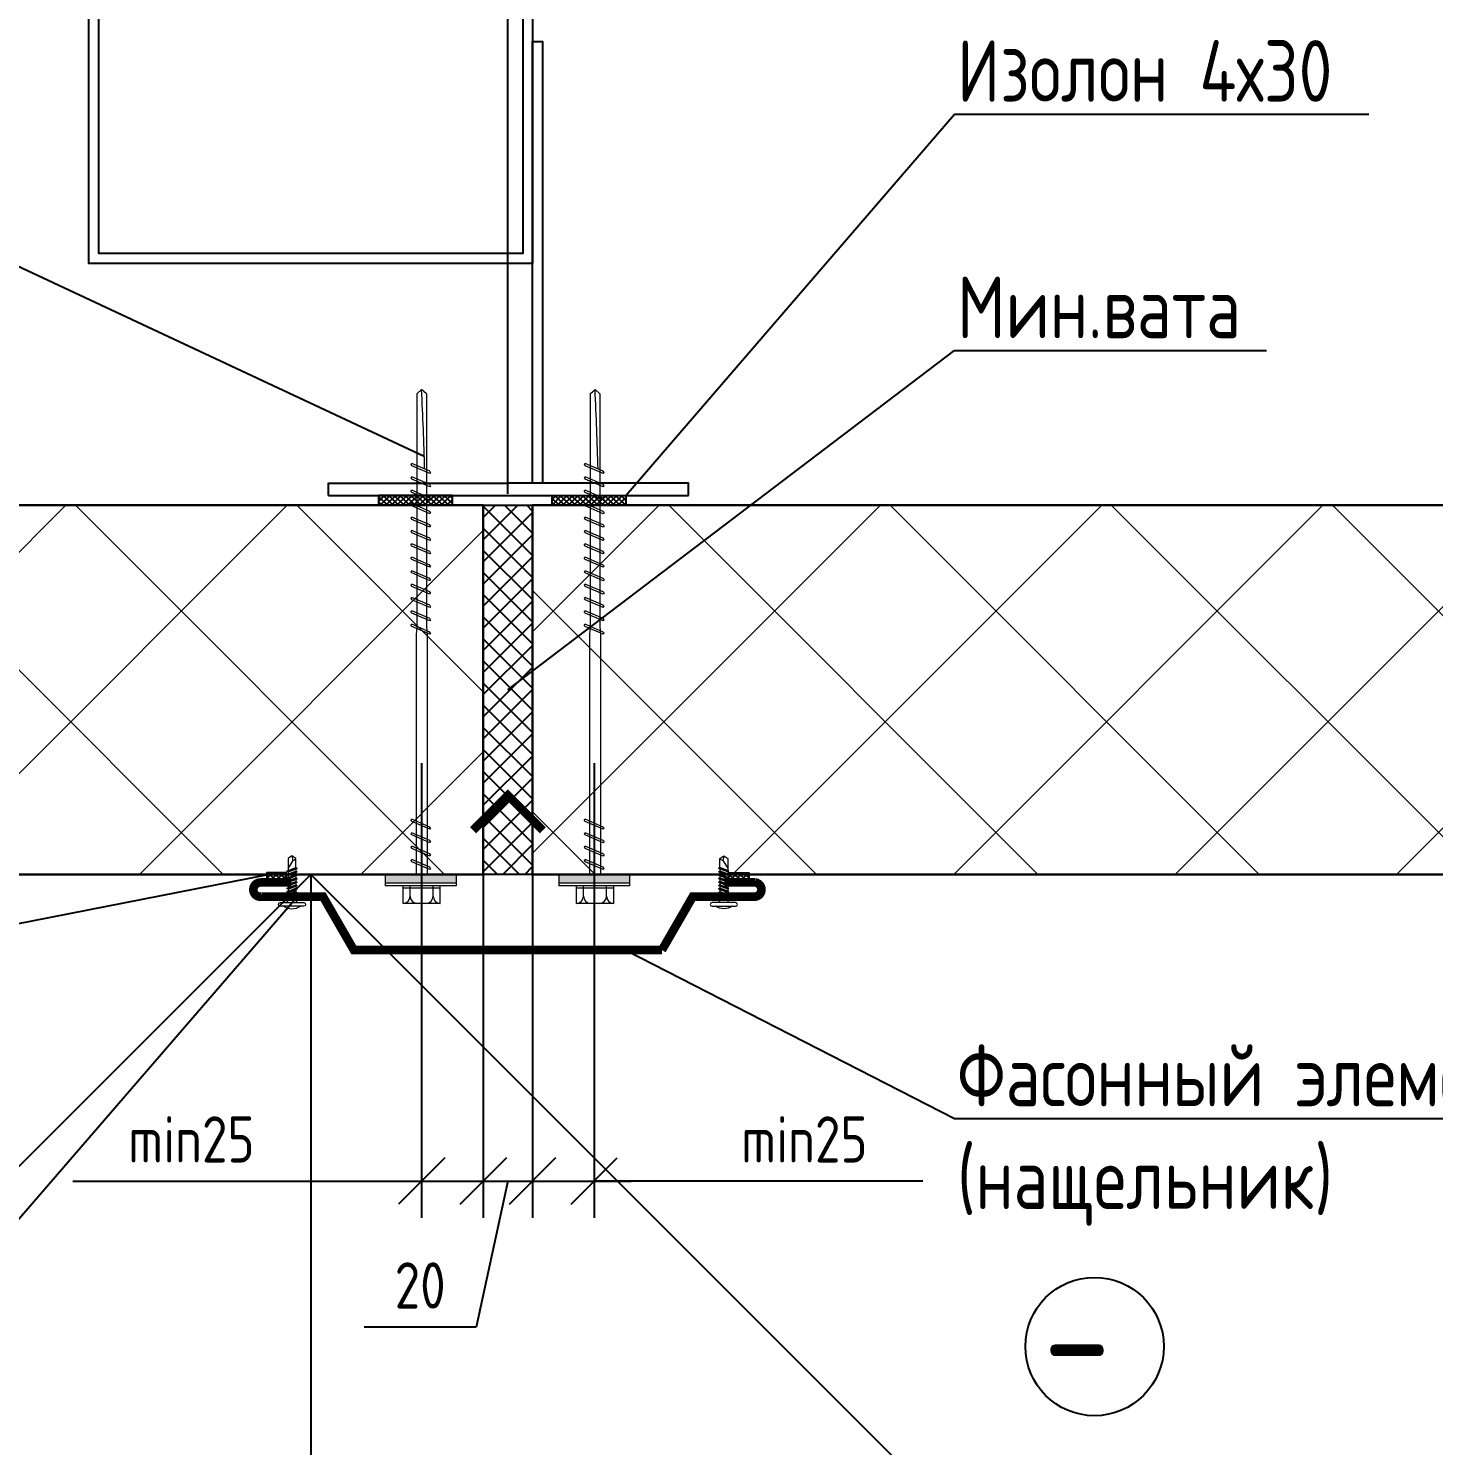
# Model space of a CAD drawing. Header units: millimetres. Extents: x -3689 to 2883575, y -702957 to -604547.
# Drawn here: x 2815731 to 2821433, y -671468 to -665716 of the extents above; entities that cross this region are included whole.
import ezdxf
from ezdxf import colors
from ezdxf.entities.mleader import LeaderData, LeaderLine
from ezdxf.enums import TextEntityAlignment as Align
from ezdxf.math import Vec2, Vec3

# ---------------------------------------------------------------- set-up
doc = ezdxf.new("R2010")
doc.units = ezdxf.units.MM
doc.header["$PDMODE"] = 35
for name, color, linetype, lineweight in [('-Крепеж-', 7, 'Continuous', 20), ('new_fill', 8, 'Continuous', 13), ('Саморезы', 7, 'Continuous', 13), ('Сэндвич-панель', 30, 'Continuous', 13), ('Уплотнительная лента', 6, 'Continuous', 25)]:
    doc.layers.add(name, color=color, linetype=linetype, lineweight=lineweight)
for name, color, linetype in [('Прогон', 7, 'Continuous'), ('Размер', 101, 'Continuous'), ('Штриховка', 54, 'Continuous')]:
    doc.layers.add(name, color=color, linetype=linetype)
doc.layers.add('ФЭ', color=7, linetype='Continuous', lineweight=25, true_color=0xb8002e)
doc.styles.add('ISOCPEUR', font='isocpeur.ttf', dxfattribs={"width": 0.8, "height": 2.5})
doc.styles.add('ГОСТ 2.304', font='CS_Gost2304.shx')
doc.dimstyles.new('СПДС', dxfattribs={"dimscale": 100, "dimtxt": 2.5, "dimasz": 2.5, "dimexe": 2, "dimexo": 0.625, "dimgap": 1, "dimtad": 1, "dimdec": 0, "dimtxsty": 'ГОСТ 2.304', "dimblk": 'OBLIQUE', "dimblk1": 'OBLIQUE', "dimblk2": 'OBLIQUE', "dimcen": 2.5, "dimdle": 2, "dimadec": 0, "dimazin": 2, "dimtfac": 0.75, "dimtdec": 4, "dimtmove": 1, "dimatfit": 3, "dimfxl": 1, "dimtfill": 1, "dimtolj": 1, "dimarcsym": 1})
pattern_1 = [(45, (0, 0), (-1.122532015133644, 1.122532015133644), []), (135, (0, 0), (-1.122532015133644, -1.122532015133644), [])]

# ---------------------------------------------------------------- blocks, each defined once
blk = doc.blocks.new('*U645')
at = {"ltscale": 5}
h = blk.add_hatch(dxfattribs=at)
h.set_pattern_fill('ANSI37', color=256, scale=0.5)
h.set_pattern_definition(pattern_1)
h.paths.add_polyline_path([(-4, 15), (0, 15), (-2.664535259100376e-15, -15), (-4.000000000000003, -15)])
blk.add_lwpolyline([(-4, 15), (0, 15), (-2.664535259100376e-15, -15), (-4.000000000000003, -15)], close=True, dxfattribs=at)
blk = doc.blocks.new('*U648')
at = {"layer": 'Сэндвич-панель', "ltscale": 5, "true_color": 0x2776bb}
h = blk.add_hatch(dxfattribs=at)
h.set_pattern_fill('ANSI37', color=152, scale=20)
h.set_pattern_definition([(45, (300, 129.7623069807112), (-44.90128060534577, 44.90128060534577), []), (135, (300, 129.7623069807112), (-44.90128060534577, -44.90128060534576), [])])
h.paths.add_polyline_path([(0, 0), (9.170296493842564e-15, 149.7623069807112), (400, 149.7623069807112), (400, 0)])
at = {"layer": 'Сэндвич-панель', "color": 152, "lineweight": 30, "ltscale": 5, "true_color": 0x2776bb}
blk.add_lwpolyline([(0, 0), (9.170296493842564e-15, 149.7623069807112), (400, 149.7623069807112), (400, 0)], close=True, dxfattribs=at)
blk = doc.blocks.new('*U649')
at = {"ltscale": 5}
h = blk.add_hatch(dxfattribs=at)
h.set_pattern_fill('ANSI37', color=256, scale=2)
h.set_pattern_definition([(45, (49.76230698071124, 0), (-4.490128060534576, 4.490128060534577), []), (135, (49.76230698071124, 0), (-4.490128060534577, -4.490128060534576), [])])
h.paths.add_polyline_path([(0, 0), (1.224646799147353e-15, 20), (149.7623069807112, 20), (149.7623069807112, 0)])
blk.add_lwpolyline([(0, 0), (1.224646799147353e-15, 20), (149.7623069807112, 20), (149.7623069807112, 0)], close=True, dxfattribs=at)
blk = doc.blocks.new('_Oblique')
at = {"color": 0, "linetype": 'ByBlock', "lineweight": -2}
blk.add_line((-0.5, -0.5), (0.5, 0.5), dxfattribs=at)
blk = doc.blocks.new('*D684')
at = {"layer": 'Defpoints', "color": 0, "ltscale": 75, "transparency": 16777216}
for p in [(2817576.88616333, -668651.7415863272), (2817776.886163332, -668651.7415863272), (2817776.886163332, -670393.9196276814)]:
    blk.add_point(p, dxfattribs=at)
at = {"layer": 'Размер', "color": 0, "lineweight": -2, "ltscale": 75, "transparency": 16777216}
for p, q in [((2817576.88616333, -668698.6165863272), (2817576.88616333, -670543.9196276814)), ((2817776.886163332, -668698.6165863272), (2817776.886163332, -670543.9196276814)), ((2817426.88616333, -670393.9196276814), (2817926.886163332, -670393.9196276814)), ((2817676.886163331, -670393.9196276814), (2817547.788154484, -670986.477959572)), ((2817547.788154484, -670986.477959572), (2817094.216725912, -670986.477959572))]:
    blk.add_line(p, q, dxfattribs=at)
at = {"layer": 'Размер', "color": 0, "lineweight": -2, "ltscale": 75, "transparency": 16777216, "xscale": 187.5, "yscale": 187.5, "zscale": 187.5, "rotation": 180}
blk.add_blockref('_Oblique', (2817576.88616333, -670393.9196276814), dxfattribs=at)
at = {"layer": 'Размер', "color": 0, "lineweight": -2, "ltscale": 75, "transparency": 16777216, "xscale": 187.5, "yscale": 187.5, "zscale": 187.5}
blk.add_blockref('_Oblique', (2817776.886163332, -670393.9196276814), dxfattribs=at)
at = {"layer": 'Размер', "color": 0, "ltscale": 75, "transparency": 16777216, "insert": (2817321.002440198, -670817.727959572), "char_height": 187.5, "attachment_point": 5, "style": 'ГОСТ 2.304', "bg_fill": 3, "box_fill_scale": 1.1, "bg_fill_color": 256, "bg_fill_true_color": 13158600, "bg_fill_transparency": 0}
blk.add_mtext('\\A1;20', dxfattribs=at)
blk = doc.blocks.new('Уплотнитель 3х8')
at = {"ltscale": 5}
h = blk.add_hatch(dxfattribs=at)
h.set_pattern_fill('ANSI37', color=256, scale=0.5)
h.set_pattern_definition(pattern_1)
h.paths.add_polyline_path([(-3, 4), (0, 4), (0, -4), (-3, -4)])
blk.add_lwpolyline([(-3, 4), (0, 4), (0, -4), (-3, -4)], close=True, dxfattribs=at)
blk = doc.blocks.new('*D683')
at = {"layer": 'Defpoints', "color": 0, "ltscale": 75, "transparency": 16777216}
for p in [(2817776.886163335, -663902.0205387778), (2817776.886163335, -664869.724820557), (2817676.886163335, -667651.7415863272)]:
    blk.add_point(p, dxfattribs=at)
at = {"layer": 'Размер', "color": 0, "lineweight": -2, "ltscale": 75, "transparency": 16777216}
for p, q in [((2817726.886163335, -663902.0205387778), (2817833.761163335, -663545.7705387778)), ((2817833.761163335, -663545.7705387778), (2818251.618306193, -663545.7705387778)), ((2817676.886163335, -667604.8665863272), (2817676.886163335, -663752.0205387778)), ((2817776.886163335, -664822.849820557), (2817776.886163335, -663752.0205387778)), ((2817676.886163335, -663902.0205387778), (2817489.386163335, -663902.0205387778)), ((2817676.886163335, -663902.0205387778), (2817776.886163335, -663902.0205387778)), ((2817676.886163335, -663902.0205387778), (2817776.886163335, -663902.0205387778)), ((2817776.886163335, -663902.0205387778), (2817964.386163335, -663902.0205387778))]:
    blk.add_line(p, q, dxfattribs=at)
at = {"layer": 'Размер', "color": 0, "lineweight": -2, "ltscale": 75, "transparency": 16777216, "xscale": 187.5, "yscale": 187.5, "zscale": 187.5}
blk.add_blockref('_Oblique', (2817676.886163335, -663902.0205387778), dxfattribs=at)
at = {"layer": 'Размер', "color": 0, "lineweight": -2, "ltscale": 75, "transparency": 16777216, "xscale": 187.5, "yscale": 187.5, "zscale": 187.5, "rotation": 180}
blk.add_blockref('_Oblique', (2817776.886163335, -663902.0205387778), dxfattribs=at)
at = {"layer": 'Размер', "color": 0, "ltscale": 75, "transparency": 16777216, "insert": (2818042.689734764, -663377.0205387778), "char_height": 187.5, "attachment_point": 5, "style": 'ГОСТ 2.304', "bg_fill": 3, "box_fill_scale": 1.1, "bg_fill_color": 256, "bg_fill_true_color": 13158600, "bg_fill_transparency": 0}
blk.add_mtext('\\A1;10', dxfattribs=at)
blk = doc.blocks.new('*D685')
at = {"layer": 'Defpoints', "color": 0, "ltscale": 75, "transparency": 16777216}
for p in [(2817776.886163332, -668651.7415863272), (2818026.886163335, -668651.7415863272), (2818026.886163335, -670393.9196276814)]:
    blk.add_point(p, dxfattribs=at)
at = {"layer": 'Размер', "color": 0, "lineweight": -2, "ltscale": 75, "transparency": 16777216}
for p, q in [((2817776.886163332, -668698.6165863272), (2817776.886163332, -670543.9196276814)), ((2818026.886163335, -668698.6165863272), (2818026.886163335, -670543.9196276814)), ((2817626.886163332, -670393.9196276814), (2818176.886163335, -670393.9196276814)), ((2819361.115203181, -670393.9196276814), (2818026.886163335, -670393.9196276814))]:
    blk.add_line(p, q, dxfattribs=at)
at = {"layer": 'Размер', "color": 0, "lineweight": -2, "ltscale": 75, "transparency": 16777216, "xscale": 187.5, "yscale": 187.5, "zscale": 187.5, "rotation": 180}
blk.add_blockref('_Oblique', (2817776.886163332, -670393.9196276814), dxfattribs=at)
at = {"layer": 'Размер', "color": 0, "lineweight": -2, "ltscale": 75, "transparency": 16777216, "xscale": 187.5, "yscale": 187.5, "zscale": 187.5}
blk.add_blockref('_Oblique', (2818026.886163335, -670393.9196276814), dxfattribs=at)
at = {"layer": 'Размер', "color": 0, "ltscale": 75, "transparency": 16777216, "insert": (2818879.865203181, -670225.1696276814), "char_height": 187.5, "attachment_point": 5, "style": 'ГОСТ 2.304', "bg_fill": 3, "box_fill_scale": 1.1, "bg_fill_color": 256, "bg_fill_true_color": 13158600, "bg_fill_transparency": 0}
blk.add_mtext('\\A1;min25', dxfattribs=at)
blk = doc.blocks.new('*D686')
at = {"layer": 'Defpoints', "color": 0, "ltscale": 75, "transparency": 16777216}
for p in [(2817326.886163332, -668651.7415863272), (2817576.886163335, -668651.7415863272), (2817576.886163335, -670393.9196276814)]:
    blk.add_point(p, dxfattribs=at)
at = {"layer": 'Размер', "color": 0, "lineweight": -2, "ltscale": 75, "transparency": 16777216}
for p, q in [((2817326.886163332, -668698.6165863272), (2817326.886163332, -670543.9196276814)), ((2817576.886163335, -668698.6165863272), (2817576.886163335, -670543.9196276814)), ((2815911.2516182, -670393.9196276814), (2817326.886163332, -670393.9196276814)), ((2817176.886163332, -670393.9196276814), (2817726.886163335, -670393.9196276814))]:
    blk.add_line(p, q, dxfattribs=at)
at = {"layer": 'Размер', "color": 0, "lineweight": -2, "ltscale": 75, "transparency": 16777216, "xscale": 187.5, "yscale": 187.5, "zscale": 187.5, "rotation": 180}
blk.add_blockref('_Oblique', (2817326.886163332, -670393.9196276814), dxfattribs=at)
at = {"layer": 'Размер', "color": 0, "lineweight": -2, "ltscale": 75, "transparency": 16777216, "xscale": 187.5, "yscale": 187.5, "zscale": 187.5}
blk.add_blockref('_Oblique', (2817576.886163335, -670393.9196276814), dxfattribs=at)
at = {"layer": 'Размер', "color": 0, "ltscale": 75, "transparency": 16777216, "insert": (2816392.5016182, -670225.1696276814), "char_height": 187.5, "attachment_point": 5, "style": 'ГОСТ 2.304', "bg_fill": 3, "box_fill_scale": 1.1, "bg_fill_color": 256, "bg_fill_true_color": 13158600, "bg_fill_transparency": 0}
blk.add_mtext('\\A1;min25', dxfattribs=at)
blk = doc.blocks.new('_TagCircle')
at = {"color": 0, "linetype": 'ByBlock', "lineweight": -2, "transparency": 16777216}
blk.add_circle((0, 0), 4, dxfattribs=at)
at = {"color": 0, "transparency": 16777216}
blk.add_attdef('НОМЕРЯРЛЫКА', text='', height=3, dxfattribs=at).set_placement((0, -1.5), align=Align.CENTER)
blk = doc.blocks.new('_Open90')
at = {"color": 0, "linetype": 'ByBlock', "lineweight": -2}
for p, q in [((-0.5, 0.5), (0, 0)), ((0, 0), (-1, 0)), ((0, 0), (-0.5, -0.5))]:
    blk.add_line(p, q, dxfattribs=at)
blk = doc.blocks.new('*U641')
at = {"color": 0, "linetype": 'ByBlock', "lineweight": -2}
for p, q in [((-1.599999999973079, -1.000000000007276), (-2.099999999973079, -1.288675134612276)), ((-1.059018956748332, -0.9999999999963618), (-2.099999999976717, -1.288675134605)), ((-1.599999999973079, -1.577350269199087), (-2.099999999973079, -1.288675134605)), ((2.100000000016734, -1.523970384954737), (-2.099999999976717, -2.688675134599179)), ((-1.599999999973079, -2.400000000001455), (-2.099999999973079, -2.688675134606455)), ((-1.599999999973079, -2.977350269193266), (-2.099999999973079, -2.688675134599179)), ((2.100000000016734, -2.923970384948916), (-2.099999999976718, -4.088675134593359)), ((-1.59999999997308, -3.799999999995634), (-2.09999999997308, -4.088675134600635)), ((-1.59999999997308, -4.377350269187446), (-2.09999999997308, -4.088675134593359)), ((2.100000000016734, -4.323970384950371), (-2.099999999976718, -5.488675134594814)), ((-1.59999999997308, -5.19999999999709), (-2.09999999997308, -5.48867513460209)), ((-1.59999999997308, -5.777350269188901), (-2.09999999997308, -5.488675134594814)), ((2.09999999998763, -5.723970384966378), (-2.100000000005822, -6.888675134610821)), ((-0.013743172206887, -1), (-1.599999999973079, -1.577350269199087)), ((-1.599999999954889, -0.9999999999963617), (-0.01374317219597306, -0.999999999996362)), ((1.60000000002401, -1.235295250346099), (-1.599999999973079, -2.399999999997817)), ((1.600000000027648, -1.812645519545186), (-1.599999999973079, -2.977350269193266)), ((1.60000000002401, -2.635295250340278), (-1.59999999997308, -3.799999999991996)), ((1.600000000027648, -3.212645519539365), (-1.59999999997308, -4.377350269187446)), ((1.60000000002401, -4.035295250341733), (-1.59999999997308, -5.199999999993452)), ((1.600000000027648, -4.61264551954082), (-1.59999999997308, -5.777350269188901)), ((1.599999999994906, -5.43529525035774), (-1.600000000002184, -6.600000000009459)), ((1.60000000002401, -1.235295250353375), (2.10000000002401, -1.523970384958375)), ((1.60000000002401, -1.812645519545186), (2.10000000002401, -1.523970384951099)), ((1.60000000002401, -2.635295250347554), (2.10000000002401, -2.923970384952554)), ((1.60000000002401, -3.212645519539365), (2.10000000002401, -2.923970384945279)), ((1.60000000002401, -4.035295250349009), (2.10000000002401, -4.323970384954009)), ((1.60000000002401, -4.61264551954082), (2.10000000002401, -4.323970384946733)), ((1.599999999994906, -5.435295250365016), (2.099999999994906, -5.723970384970016)), ((1.599999999994906, -6.012645519556827), (2.099999999994906, -5.72397038496274)), ((-1.600000000002184, -6.600000000013097), (-2.100000000002184, -6.888675134618097)), ((-1.600000000002184, -7.177350269204908), (-2.100000000002184, -6.888675134610821)), ((2.09999999998763, -7.123970384967834), (-2.100000000005822, -8.288675134612276)), ((-1.600000000002184, -8.000000000014552), (-2.100000000002184, -8.288675134619552)), ((-1.600000000002184, -8.577350269206363), (-2.100000000002184, -8.288675134612276)), ((2.099999999987629, -8.523970384969289), (-2.100000000005823, -9.688675134613732)), ((-1.600000000002185, -9.400000000016007), (-2.100000000002185, -9.688675134621008)), ((-1.600000000002185, -9.977350269207818), (-2.100000000002185, -9.688675134613732)), ((2.099999999987629, -9.923970384970744), (-2.100000000005823, -11.08867513461519)), ((-1.600000000002185, -10.80000000001746), (-2.100000000002185, -11.08867513462246)), ((-1.600000000002185, -11.37735026920927), (-2.100000000002185, -11.08867513461519)), ((2.099999999998543, -11.32397038496856), (-2.099999999994909, -12.488675134613)), ((1.599999999998544, -6.012645519556827), (-1.600000000002184, -7.177350269204908)), ((1.599999999994905, -6.835295250359195), (-1.600000000002184, -8.000000000010914)), ((1.599999999998543, -7.412645519558282), (-1.600000000002184, -8.577350269206363)), ((1.599999999994905, -8.23529525036065), (-1.600000000002185, -9.40000000001237)), ((1.599999999998543, -8.812645519559737), (-1.600000000002185, -9.977350269207818)), ((1.599999999994905, -9.635295250362105), (-1.600000000002185, -10.80000000001382)), ((1.599999999998543, -10.21264551956119), (-1.600000000002185, -11.37735026920927)), ((1.600000000005819, -11.03529525035992), (-1.599999999991271, -12.20000000001164)), ((1.599999999994905, -6.835295250366471), (2.099999999994905, -7.123970384971472)), ((1.599999999994905, -7.412645519558282), (2.099999999994905, -7.123970384964196)), ((1.599999999994905, -8.235295250367926), (2.099999999994905, -8.523970384972927)), ((1.599999999994905, -8.812645519559737), (2.099999999994905, -8.52397038496565)), ((1.599999999994905, -9.635295250369381), (2.099999999994905, -9.923970384974382)), ((1.599999999994905, -10.21264551956119), (2.099999999994905, -9.923970384967106)), ((1.600000000005819, -11.0352952503672), (2.100000000005819, -11.3239703849722)), ((1.600000000005819, -11.61264551955901), (2.100000000005819, -11.32397038496492)), ((-1.599999999991271, -12.20000000001528), (-2.099999999991271, -12.48867513462028)), ((-1.599999999991271, -12.77735026920709), (-2.099999999991271, -12.488675134613)), ((2.099999999987629, -12.72397038497729), (-2.100000000005823, -13.88867513462174)), ((-1.600000000002185, -13.60000000002401), (-2.100000000002185, -13.88867513462901)), ((-1.600000000002185, -14.17735026921582), (-2.100000000002185, -13.88867513462174)), ((1.600000000009457, -11.61264551955901), (-1.599999999991271, -12.77735026920709)), ((1.599999999994905, -12.43529525036865), (-1.600000000002185, -13.60000000002037)), ((1.599999999998542, -13.01264551956774), (-1.600000000002185, -14.17735026921582)), ((-0.351670386055051, -17.00557813298656), (1.599999999998542, -13.99999999996362)), ((7.272467370805861e-12, -18.9999999999709), (-0.351670386055051, -17.00557813298656)), ((1.599999999994905, -12.43529525037593), (2.099999999994905, -12.72397038498093)), ((1.599999999994904, -13.01264551956774), (2.099999999994905, -12.72397038497365))]:
    blk.add_line(p, q, dxfattribs=at)
blk.add_lwpolyline([(4.749999999996362, 1.500000000003637, -0.9999999999999999), (4.749999999996362, 3.637106246247321e-12), (-4.750000000003638, 8.725608443924891e-16, -0.9999999999999999), (-4.750000000003638, 1.500000000003639)], format="xyb", close=True, dxfattribs=at)
blk.add_lwpolyline([(1.600000000002183, -1.235295250353375), (1.600000000005821, -0.9999999999963624, -0.4142135623688329), (2.600000000005821, 3.637501194840044e-12)], format="xyb", dxfattribs=at)
for points in [[(-1.600000000009459, -2.400000000019645), (-1.600000000009459, -1.577350269213639)], [(-1.600000000009459, -3.800000000013824), (-1.600000000009459, -2.977350269207818)], [(-1.60000000000946, -5.200000000008004), (-1.60000000000946, -4.377350269201997)], [(1.60000000000582, -2.63529525035483), (1.600000000005821, -1.8126455195561)], [(1.600000000002182, -4.035295250349009), (1.600000000002182, -3.212645519550279)], [(1.600000000002182, -5.435295250354102), (1.600000000002182, -4.612645519551734)], [(-1.60000000000946, -6.600000000013097), (-1.60000000000946, -5.777350269203453)], [(-1.60000000000946, -8.000000000014552), (-1.60000000000946, -7.177350269208546)], [(-1.600000000009461, -9.400000000016007), (-1.60000000000946, -8.577350269210001)], [(-1.600000000009461, -10.80000000001746), (-1.600000000009461, -9.977350269211456)], [(-1.599999999998547, -12.20000000001528), (-1.599999999998547, -11.37735026920927)], [(1.600000000002181, -6.835295250355557), (1.600000000002182, -6.012645519556827)], [(1.600000000002181, -8.235295250357012), (1.600000000002181, -7.412645519558282)], [(1.600000000002181, -9.635295250358467), (1.600000000002181, -8.812645519559737)], [(1.600000000013095, -11.03529525035628), (1.600000000013095, -10.21264551955755)], [(-1.600000000009461, -13.60000000002401), (-1.600000000009461, -12.777350269218)], [(-1.600000000002185, -14.17735026921582), (-1.599999999998548, -17.87966793885062), (-7.279447857560992e-12, -18.99999999998181), (1.599999999998541, -17.8796679388397), (1.59999999998399, -13.01264551957502)], [(1.600000000002181, -12.43529525036502), (1.600000000002181, -11.61264551956629)]]:
    blk.add_lwpolyline(points, dxfattribs=at)
for centre, radius, start, end in [((-3.638736557298684e-12, -4.124999999992724), 6.624999999996911, 58.10920819813854, 121.8907918018614), ((-2.600000000002183, -0.9999999999999996), 0.9999999999890861, 2.084140759670701e-10, 89.9999999995831), ((0.8651910481785271, -20.07188099263658), 3.298933915255489, 111.6456391962607, 138.3543608042461)]:
    blk.add_arc(centre, radius, start, end, dxfattribs=at)
blk = doc.blocks.new('саморез4')
at = {"layer": 'new_fill'}
blk.add_hatch(color=254, dxfattribs=at).paths.add_polyline_path([(-2.399999999997818, -9.360000000000582), (0, -9.360000000000582), (0, 9.840000000000146), (-2.399999999997818, 9.840000000000146)])
at = {"layer": 'Саморезы', "ltscale": 150}
for p, q in [((0, 9.840000000000146), (-3.080052177709149, 9.840000000000146)), ((-3.080052177709149, -9.360000000000582), (-3.080052177709149, 9.840000000000146)), ((-2.399999999997817, -9.360000000000582), (-2.399999999997817, 9.840000000000146)), ((0, -9.360000000000582), (0, 9.840000000000146)), ((-7.880052177677499, 5.039999999999054), (-3.080052177709149, 5.040000000000873)), ((-7.880052177677499, -5.040000000000873), (-7.880052177677499, 5.039999999999054)), ((-3.760104355384101, -5.040000000000873), (-3.760104355407748, 5.040000000000873)), ((-5.880052177677499, 3.119999999998981), (-3.080052177676407, 3.1200000000008)), ((64.93420709722704, 1.504474343220863), (0, 1.504474343219044)), ((1.30294891254016, -2.207999999998719), (3.400405785938347, 2.687999999998283)), ((1.918582892010818, -2.207999999998719), (4.016039765409005, 2.687999999998283)), ((3.706359258856537, 2.913794945443442), (3.398542269122117, 2.687999999998283)), ((3.706359258856537, 2.913794945443442), (4.016039765409005, 2.687999999998283)), ((4.929610046414382, -2.207999999998719), (7.027066919812569, 2.687999999998283)), ((5.54524402588504, -2.207999999998719), (7.642700899283227, 2.687999999998283)), ((7.333020392730759, 2.913794945443442), (7.02520340299634, 2.687999999998283)), ((7.333020392730759, 2.913794945443442), (7.642700899283227, 2.687999999998283)), ((8.556271180288604, -2.207999999998719), (10.65372805368679, 2.687999999998283)), ((9.171905159759262, -2.207999999998719), (11.26936203315745, 2.687999999998283)), ((10.95968152660498, 2.913794945443442), (10.65186453687056, 2.687999999998283)), ((10.95968152660498, 2.913794945443442), (11.26936203315745, 2.687999999998283)), ((12.18293231416283, -2.207999999998719), (14.28038918756101, 2.687999999998283)), ((12.79856629363348, -2.207999999998719), (14.89602316703167, 2.687999999998283)), ((14.5863426604792, 2.913794945443442), (14.27852567074478, 2.687999999998283)), ((14.5863426604792, 2.913794945443442), (14.89602316703167, 2.687999999998283)), ((64.94440680313346, -2.207999999998719), (67.04186367653165, 2.687999999998283)), ((65.56004078260412, -2.207999999998719), (67.6574976560023, 2.687999999998283)), ((67.34781714944984, 2.913794945443442), (67.04000015971542, 2.687999999998283)), ((130.0081951494649, 1.318346709540492), (67.08389642349539, 1.318346709540492)), ((67.34781714944984, 2.913794945443442), (67.6574976560023, 2.687999999998283)), ((68.57106793700768, -2.207999999998719), (70.66852481040587, 2.687999999998283)), ((69.18670191647834, -2.207999999998719), (71.28415878987653, 2.687999999998283)), ((70.97447828332406, 2.913794945443442), (70.66666129358964, 2.687999999998283)), ((70.97447828332406, 2.913794945443442), (71.28415878987653, 2.687999999998283)), ((72.1977290708819, -2.207999999998719), (74.29518594428009, 2.687999999998283)), ((72.81336305035256, -2.207999999998719), (74.91081992375075, 2.687999999998283)), ((74.60113941719828, 2.913794945443442), (74.29332242746386, 2.687999999998283)), ((74.60113941719828, 2.913794945443442), (74.91081992375075, 2.687999999998283)), ((75.82439020475613, -2.207999999998719), (77.92184707815431, 2.687999999998283)), ((76.44002418422679, -2.207999999998719), (78.53748105762497, 2.687999999998283)), ((78.2278005510725, 2.913794945443442), (77.91998356133809, 2.687999999998283)), ((78.2278005510725, 2.913794945443442), (78.53748105762497, 2.687999999998283)), ((79.45105133863035, -2.207999999998719), (81.54850821202854, 2.687999999998283)), ((80.06668531810101, -2.207999999998719), (82.1641421914992, 2.687999999998283)), ((81.85446168494673, 2.913794945443442), (81.54664469521231, 2.687999999998283)), ((81.85446168494673, 2.913794945443442), (82.1641421914992, 2.687999999998283)), ((83.07771247250457, -2.207999999998719), (85.17516934590276, 2.687999999998283)), ((83.69334645197523, -2.207999999998719), (85.79080332537342, 2.687999999998283)), ((85.48112281882095, 2.913794945443442), (85.17330582908653, 2.687999999998283)), ((85.48112281882095, 2.913794945443442), (85.79080332537342, 2.687999999998283)), ((86.7043736063788, -2.207999999998719), (88.80183047977698, 2.687999999998283)), ((87.32000758584945, -2.207999999998719), (89.41746445924764, 2.687999999998283)), ((89.10778395269517, 2.913794945443442), (88.79996696296075, 2.687999999998283)), ((89.10778395269517, 2.913794945443442), (89.41746445924764, 2.687999999998283)), ((90.33103474025302, -2.207999999998719), (92.4284916136512, 2.687999999998283)), ((90.94666871972368, -2.207999999998719), (93.04412559312186, 2.687999999998283)), ((92.7344450865694, 2.913794945443442), (92.42662809683497, 2.687999999998283)), ((92.7344450865694, 2.913794945443442), (93.04412559312186, 2.687999999998283)), ((93.95769587412724, -2.207999999998719), (96.05515274752543, 2.687999999998283)), ((94.5733298535979, -2.207999999998719), (96.67078672699608, 2.687999999998283)), ((96.36110622044362, 2.913794945443442), (96.0532892307092, 2.687999999998283)), ((96.36110622044362, 2.913794945443442), (96.67078672699608, 2.687999999998283)), ((97.58435700800146, -2.207999999998719), (99.68181388139965, 2.687999999998283)), ((98.19999098747212, -2.207999999998719), (100.2974478608703, 2.687999999998283)), ((99.98776735431784, 2.913794945443442), (99.67995036458342, 2.687999999998283)), ((99.98776735431784, 2.913794945443442), (100.2974478608703, 2.687999999998283)), ((101.2110181418757, -2.207999999998719), (103.3084750152739, 2.687999999998283)), ((101.8266521213463, -2.207999999998719), (103.9241089947445, 2.687999999998283)), ((103.6144284881921, 2.913794945443442), (103.3066114984576, 2.687999999998283)), ((103.6144284881921, 2.913794945443442), (103.9241089947445, 2.687999999998283)), ((104.8376792757499, -2.207999999998719), (106.9351361491481, 2.687999999998283)), ((105.4533132552206, -2.207999999998719), (107.5507701286188, 2.687999999998283)), ((107.2410896220663, 2.913794945443442), (106.9332726323319, 2.687999999998283)), ((107.2410896220663, 2.913794945443442), (107.5507701286188, 2.687999999998283)), ((108.4643404096241, -2.207999999998719), (110.5617972830223, 2.687999999998283)), ((109.0799743890948, -2.207999999998719), (111.177431262493, 2.687999999998283)), ((110.8677507559405, 2.913794945443442), (110.5599337662061, 2.687999999998283)), ((110.8677507559405, 2.913794945443442), (111.177431262493, 2.687999999998283)), ((130.0081951494649, 1.318346709540492), (131.1858084608884, -1.818989403545856e-12)), ((-5.880052177677499, -3.1200000000008), (-3.080052177676407, -3.120000000002619)), ((64.93420709722704, -1.504474343217225), (0, -1.504474343219044)), ((64.93420709722704, -1.504474343219044), (0, -1.504474343217225)), ((1.610765902278217, -2.433794945443879), (1.30294891254016, -2.207999999998719)), ((1.610765902278217, -2.433794945443879), (1.920446408828866, -2.207999999998719)), ((5.23742703615244, -2.433794945443879), (4.929610046414382, -2.207999999998719)), ((5.23742703615244, -2.433794945443879), (5.547107542703088, -2.207999999998719)), ((8.864088170026662, -2.433794945443879), (8.556271180288604, -2.207999999998719)), ((8.864088170026662, -2.433794945443879), (9.17376867657731, -2.207999999998719)), ((12.49074930390088, -2.433794945443879), (12.18293231416283, -2.207999999998719)), ((12.49074930390088, -2.433794945443879), (12.80042981045153, -2.207999999998719)), ((65.25222379287152, -2.433794945443879), (64.94440680313346, -2.207999999998719)), ((65.25222379287152, -2.433794945443879), (65.56190429942217, -2.207999999998719)), ((130.0081951494649, -1.31834670954413), (67.08389642349539, -1.31834670954413)), ((68.87888492674574, -2.433794945443879), (68.57106793700768, -2.207999999998719)), ((68.87888492674574, -2.433794945443879), (69.18856543329639, -2.207999999998719)), ((72.50554606061996, -2.433794945443879), (72.1977290708819, -2.207999999998719)), ((72.50554606061996, -2.433794945443879), (72.81522656717061, -2.207999999998719)), ((76.13220719449419, -2.433794945443879), (75.82439020475613, -2.207999999998719)), ((76.13220719449419, -2.433794945443879), (76.44188770104483, -2.207999999998719)), ((79.75886832836841, -2.433794945443879), (79.45105133863035, -2.207999999998719)), ((79.75886832836841, -2.433794945443879), (80.06854883491906, -2.207999999998719)), ((83.38552946224263, -2.433794945443879), (83.07771247250457, -2.207999999998719)), ((83.38552946224263, -2.433794945443879), (83.69520996879328, -2.207999999998719)), ((87.01219059611685, -2.433794945443879), (86.7043736063788, -2.207999999998719)), ((87.01219059611685, -2.433794945443879), (87.3218711026675, -2.207999999998719)), ((90.63885172999107, -2.433794945443879), (90.33103474025302, -2.207999999998719)), ((90.63885172999107, -2.433794945443879), (90.94853223654172, -2.207999999998719)), ((94.2655128638653, -2.433794945443879), (93.95769587412724, -2.207999999998719)), ((94.2655128638653, -2.433794945443879), (94.57519337041595, -2.207999999998719)), ((97.89217399773952, -2.433794945443879), (97.58435700800146, -2.207999999998719)), ((97.89217399773952, -2.433794945443879), (98.20185450429017, -2.207999999998719)), ((101.5188351316137, -2.433794945443879), (101.2110181418757, -2.207999999998719)), ((101.5188351316137, -2.433794945443879), (101.8285156381644, -2.207999999998719)), ((105.145496265488, -2.433794945443879), (104.8376792757499, -2.207999999998719)), ((105.145496265488, -2.433794945443879), (105.4551767720386, -2.207999999998719)), ((108.7721573993622, -2.433794945443879), (108.4643404096241, -2.207999999998719)), ((108.7721573993622, -2.433794945443879), (109.0818379059128, -2.207999999998719)), ((130.0081951494649, -1.31834670954413), (131.1858084608884, -1.818989403545856e-12)), ((-7.880052177677499, -5.040000000000873), (-3.080052177676407, -5.040000000000873)), ((0, -9.360000000000582), (-3.080052177709149, -9.360000000000582))]:
    blk.add_line(p, q, dxfattribs=at)
at = {"layer": 'Саморезы'}
for p, q in [((67.08389642349539, 1.318346709540492), (64.93420709722704, 1.504474343220863)), ((67.08389642349539, -1.31834670954413), (64.93420709722704, -1.504474343217225))]:
    blk.add_line(p, q, dxfattribs=at)
at = {"layer": 'Саморезы', "ltscale": 150}
for centre, radius, start, end in [((-5.878837890086288, 5.122931549576606), 2.002931917658344, 182.3730145137065, 269.96526414214), ((-5.878837890086288, 1.117068450424995), 2.002931917658344, 90.03473585786006, 177.6269854862935), ((80.25790015239727, 1057.687319474811), 1058.91157702412, 271.5919924933748, 272.7554087209513), ((-5.878837890086288, -1.117068450426814), 2.002931917658344, 182.3730145137065, 269.96526414214), ((-5.878837890086288, -5.122931549578425), 2.002931917658344, 90.03473585786006, 177.6269854862935)]:
    blk.add_arc(centre, radius, start, end, dxfattribs=at)
blk = doc.blocks.new('_None')

msp = doc.modelspace()

# ---------------------------------------------------------------- linework, layer by layer
at = {"color": 4}
msp.add_lwpolyline([(2815976.886163335, -664869.724820557), (2817776.886163335, -664869.724820557), (2817776.886163335, -666669.724820557), (2815976.886163335, -666669.724820557), (2815976.886163335, -664869.724820557)], dxfattribs=at)
msp.add_lwpolyline([(2816016.886163335, -664909.724820557), (2817736.886163335, -664909.724820557), (2817736.886163335, -666629.724820557), (2816016.886163335, -666629.724820557)], close=True, dxfattribs=at)
at = {"ltscale": 100}
msp.add_circle((2820057.488405501, -671065.6807087469), 280.7602710630026, dxfattribs=at)
at = {"layer": 'ФЭ', "color": 244, "lineweight": 30, "ltscale": 20, "true_color": 0x991b1e, "const_width": 35}
msp.add_lwpolyline([(2818301.886163331, -669456.7058387913), (2818301.886163331, -669456.7058387913), (2818426.886163331, -669240.1994878456), (2818676.886163331, -669240.1994878456, 0.9357512581090411), (2818680.730248613, -669182.3540315343), (2818555.730248612, -669182.3540315343)], format="xyb", dxfattribs=at)

# ---------------------------------------------------------------- block references
at = {"layer": 'Сэндвич-панель', "color": 30, "lineweight": 30, "ltscale": 100, "true_color": 0xf26722, "yscale": 10, "zscale": 10, "rotation": 180}
for p, xscale in [((2817576.886163332, -667651.7415863272), 10), ((2817776.886163332, -667651.7415863272), -10)]:
    msp.add_blockref('*U648', p, dxfattribs=dict(at, xscale=xscale))
at = {"layer": 'Уплотнительная лента', "ltscale": 5, "yscale": 10, "zscale": 10}
for name, p, xscale, rotation in [('*U645', (2817302.306930243, -667651.7415863272), -10, 90), ('*U645', (2818006.029673224, -667651.7415863272), 10, 270), ('Уплотнитель 3х8', (2818614.663134186, -669143.4501246274), 10, 90.00000000000001)]:
    msp.add_blockref(name, p, dxfattribs=dict(at, xscale=xscale, rotation=rotation))
at = {"layer": 'Штриховка', "ltscale": 5, "xscale": 10, "yscale": 10, "zscale": 10, "rotation": 89.99999999999999}
msp.add_blockref('*U649', (2817776.886163335, -669149.3646561343), dxfattribs=at)

# ---------------------------------------------------------------- texts
at = {"ltscale": 100, "insert": (2819849.01612412, -670779.0754242908), "char_height": 500, "attachment_point": 1, "style": 'ГОСТ 2.304'}
msp.add_mtext_dynamic_manual_height_columns('-', width=523.4145922233001, gutter_width=2500, heights=[0], dxfattribs=at)

# ---------------------------------------------------------------- leaders
ml = msp.add_multileader_mtext('Standard')
ml.set_content('HARPOON  HSP3-R-S19  5.5/6.3 х 185\\P(или аналог) ', color=256, style='ISOCPEUR')
ml.set_leader_properties()
ml.set_arrow_properties(name='NONE')
ml.build(insert=Vec2(0, 0))
ml.multileader.update_dxf_attribs({"text_left_attachment_type": 6, "text_right_attachment_type": 6, "dogleg_length": 0.36, "arrow_head_size": 0.18})
ctx = ml.context
ctx.base_point, ctx.char_height, ctx.arrow_head_size, ctx.landing_gap_size, ctx.plane_origin = Vec3(2812242.428593192, -666388.8303170339), 250, 0.18, 10, Vec3(2815088.183106469, -667611.7415863272)
ctx.left_attachment, ctx.right_attachment, ctx.text_align_type = 6, 6, 2
notes = []
notes.append((ctx, [(1, (1, 1, 0), (2815062.788593192, -666388.8303170339), (-1, 0), 0.36, [(0, [(2817337.647092675, -667454.2338658064)], 0, [])])]))
ctx.mtext.insert, ctx.mtext.width, ctx.mtext.alignment, ctx.mtext.flow_direction = Vec3(2815052.428593192, -666088.8303170339), 3006.229059811682, 3, 5
for ctx, leaders in notes:
    for number, flags, end, landing, length, lines in leaders:
        leader = LeaderData()
        leader.index, (leader.has_last_leader_line, leader.has_dogleg_vector, leader.attachment_direction) = number, flags
        leader.last_leader_point, leader.dogleg_vector, leader.dogleg_length = Vec3(end), Vec3(landing), length
        for number, points, colour, breaks in lines:
            line = LeaderLine()
            line.index, line.vertices, line.color, line.breaks = number, Vec3.list(points), colors.encode_raw_color(colour), breaks
            leader.lines.append(line)
        ctx.leaders.append(leader)

# ---------------------------------------------------------------- next in the draw order: dimensions: what is measured, and where the dimension line sits
at = {"layer": 'Размер', "color": 250, "ltscale": 75}
dim = msp.add_linear_dim(base=(2817776.886163335, -663902.0205387778), p1=(2817676.886163335, -667651.7415863272), p2=(2817776.886163335, -664869.724820557), dimstyle='СПДС', override={"dimscale": 75, "dimlfac": 0.1}, dxfattribs=at)
dim.commit()
dim.dimension.update_dxf_attribs({"geometry": '*D683', "text_midpoint": (2817908.761163335, -663377.0205387778)})
dim = msp.add_linear_dim(base=(2817776.886163332, -670393.9196276814), p1=(2817576.88616333, -668651.7415863272), p2=(2817776.886163332, -668651.7415863272), dimstyle='СПДС', override={"dimscale": 75, "dimlfac": 0.1}, dxfattribs=at)
dim.commit()
dim.dimension.update_dxf_attribs({"geometry": '*D684', "text_midpoint": (2817472.788154484, -670986.477959572), "dimtype": 160})

# ---------------------------------------------------------------- next in the draw order: linework, layer by layer
at = {"color": 4}
for points in [[(2817776.886163335, -665769.724820557), (2817816.886163335, -665769.724820557), (2817816.886163335, -667561.7415863272), (2817776.886163335, -667561.7415863272), (2817776.886163335, -665769.724820557)], [(2816948.283578574, -667611.7415863272), (2816948.283578574, -667561.7415863272), (2817678.747534824, -667561.7415863272)], [(2818409.211491073, -667611.7415863272), (2818409.211491073, -667561.7415863272), (2817678.747534824, -667561.7415863272)], [(2816948.283578574, -667611.7415863272), (2818409.211491073, -667611.7415863272)]]:
    msp.add_lwpolyline(points, dxfattribs=at)
at = {"layer": 'ФЭ', "color": 244, "lineweight": 30, "ltscale": 20, "true_color": 0x991b1e, "const_width": 35}
msp.add_lwpolyline([(2817535.464807097, -668970.6191167405), (2817676.886163334, -668829.1977605033), (2817818.307519571, -668970.6191167405)], dxfattribs=at)
msp.add_lwpolyline([(2816798.04207805, -669182.3540315343), (2816673.04207805, -669182.3540315343, 1.068660064661612), (2816676.886163331, -669240.1994878456), (2816926.886163331, -669240.1994878456), (2817051.886163331, -669456.7058387913), (2818301.886163331, -669456.7058387913)], format="xyb", dxfattribs=at)

# ---------------------------------------------------------------- next in the draw order: leaders
ml = msp.add_multileader_mtext('Standard')
ml.set_content('Изолон 4х30', color=256, style='ISOCPEUR')
ml.set_leader_properties()
ml.set_arrow_properties(name='NONE')
ml.build(insert=Vec2(0, 0))
ml.multileader.update_dxf_attribs({"text_left_attachment_type": 6, "text_right_attachment_type": 6, "dogleg_length": 0.36, "arrow_head_size": 0.18})
ctx = ml.context
ctx.base_point, ctx.char_height, ctx.arrow_head_size, ctx.landing_gap_size, ctx.plane_origin = Vec3(2819489.527351119, -666063.8303170339), 250, 0.18, 10, Vec3(2820995.601059814, -667611.7415863272)
ctx.left_attachment, ctx.right_attachment = 6, 6
notes = []
notes.append((ctx, [(0, (1, 1, 0), (2819489.167351119, -666063.8303170339), (1, 0), 0.36, [(0, [(2818156.029673224, -667611.7415863272)], 0, [])])]))
ctx.mtext.insert, ctx.mtext.flow_direction = Vec3(2819499.527351119, -665763.8303170339), 5
ml = msp.add_multileader_mtext('Standard')
ml.set_content('Мин.вата', color=256, style='ISOCPEUR')
ml.set_leader_properties()
ml.set_arrow_properties(name='NONE')
ml.build(insert=Vec2(0, 0))
ml.multileader.update_dxf_attribs({"text_left_attachment_type": 6, "text_right_attachment_type": 6, "dogleg_length": 0.36, "arrow_head_size": 0.18})
ctx = ml.context
ctx.base_point, ctx.char_height, ctx.arrow_head_size, ctx.landing_gap_size, ctx.plane_origin = Vec3(2819489.527351119, -667023.3994841408), 250, 0.18, 10, Vec3(2820995.601059814, -668571.3107534341)
ctx.left_attachment, ctx.right_attachment = 6, 6
notes.append((ctx, [(0, (1, 1, 0), (2819489.167351119, -667023.3994841408), (1, 0), 0.36, [(0, [(2817676.886163335, -668400.5531212308)], 0, [])])]))
ctx.mtext.insert, ctx.mtext.flow_direction = Vec3(2819499.527351119, -666723.3994841408), 5
for ctx, leaders in notes:
    for number, flags, end, landing, length, lines in leaders:
        leader = LeaderData()
        leader.index, (leader.has_last_leader_line, leader.has_dogleg_vector, leader.attachment_direction) = number, flags
        leader.last_leader_point, leader.dogleg_vector, leader.dogleg_length = Vec3(end), Vec3(landing), length
        for number, points, colour, breaks in lines:
            line = LeaderLine()
            line.index, line.vertices, line.color, line.breaks = number, Vec3.list(points), colors.encode_raw_color(colour), breaks
            leader.lines.append(line)
        ctx.leaders.append(leader)

# ---------------------------------------------------------------- next in the draw order: dimensions: what is measured, and where the dimension line sits
at = {"layer": 'Размер', "color": 250, "ltscale": 75}
dim = msp.add_linear_dim(base=(2818026.886163335, -670393.9196276814), p1=(2817776.886163332, -668651.7415863272), p2=(2818026.886163335, -668651.7415863272), text='min<>', dimstyle='СПДС', override={"dimscale": 75, "dimlfac": 0.1}, dxfattribs=at)
dim.commit()
dim.dimension.update_dxf_attribs({"geometry": '*D685', "text_midpoint": (2818879.865203181, -670393.9196276814), "dimtype": 160})

# ---------------------------------------------------------------- next in the draw order: block references
at = {"layer": '-Крепеж-', "color": 3, "xscale": -10, "yscale": 10, "zscale": 10, "rotation": 180}
msp.add_blockref('*U641', (2818552.946880961, -669263.6890213349), dxfattribs=at)
at = {"layer": 'Прогон', "xscale": 14.99903909403538, "yscale": 14.99903909403538, "zscale": 14.99903909403538, "rotation": 90}
msp.add_blockref('саморез4', (2818030.608906314, -669149.3646561343), dxfattribs=at)

# ---------------------------------------------------------------- next in the draw order: dimensions: what is measured, and where the dimension line sits
at = {"layer": 'Размер', "color": 250, "ltscale": 75}
dim = msp.add_linear_dim(base=(2817576.886163335, -670393.9196276814), p1=(2817326.886163332, -668651.7415863272), p2=(2817576.886163335, -668651.7415863272), text='min<>', dimstyle='СПДС', override={"dimscale": 75, "dimlfac": 0.1}, dxfattribs=at)
dim.commit()
dim.dimension.update_dxf_attribs({"geometry": '*D686', "text_midpoint": (2816392.5016182, -670464.7690092281), "dimtype": 160})

# ---------------------------------------------------------------- next in the draw order: leaders
ml = msp.add_multileader_mtext('Standard')
ml.set_content('Фасонный элемент \\P(нащельник)', color=256, style='ISOCPEUR')
ml.set_leader_properties()
ml.set_arrow_properties(name='NONE')
ml.build(insert=Vec2(0, 0))
ml.multileader.update_dxf_attribs({"text_left_attachment_type": 6, "text_right_attachment_type": 6, "dogleg_length": 0.36, "arrow_head_size": 0.18})
ctx = ml.context
ctx.base_point, ctx.char_height, ctx.arrow_head_size, ctx.landing_gap_size, ctx.plane_origin = Vec3(2819489.527351119, -670140.6919722848), 250, 0.18, 10, Vec3(2820995.601059814, -671952.6764943297)
ctx.left_attachment, ctx.right_attachment = 6, 6
notes = []
notes.append((ctx, [(0, (1, 1, 0), (2819489.167351119, -670140.6919722848), (1, 0), 0.36, [(0, [(2818156.029673224, -669456.7058387913)], 0, [])])]))
ctx.mtext.insert, ctx.mtext.flow_direction = Vec3(2819499.527351119, -669840.6919722848), 5
for ctx, leaders in notes:
    for number, flags, end, landing, length, lines in leaders:
        leader = LeaderData()
        leader.index, (leader.has_last_leader_line, leader.has_dogleg_vector, leader.attachment_direction) = number, flags
        leader.last_leader_point, leader.dogleg_vector, leader.dogleg_length = Vec3(end), Vec3(landing), length
        for number, points, colour, breaks in lines:
            line = LeaderLine()
            line.index, line.vertices, line.color, line.breaks = number, Vec3.list(points), colors.encode_raw_color(colour), breaks
            leader.lines.append(line)
        ctx.leaders.append(leader)

# ---------------------------------------------------------------- next in the draw order: block references
at = {"layer": '-Крепеж-', "color": 3, "xscale": 10, "yscale": 10, "zscale": 10, "rotation": 180}
msp.add_blockref('*U641', (2816800.825445704, -669263.6890213349), dxfattribs=at)
at = {"layer": 'Прогон', "xscale": 14.99903909403538, "yscale": 14.99903909403538, "zscale": 14.99903909403538, "rotation": 90}
msp.add_blockref('саморез4', (2817326.886163332, -669149.3646561343), dxfattribs=at)
at = {"layer": 'Уплотнительная лента', "ltscale": 5, "xscale": -10, "yscale": 10, "zscale": 10, "rotation": 270}
msp.add_blockref('Уплотнитель 3х8', (2816739.10919248, -669143.4501246274), dxfattribs=at)

# ---------------------------------------------------------------- next in the draw order: leaders
ml = msp.add_multileader_block('Standard')
ml.set_content('_TagCircle', color=256, scale=100)
ml.set_attribute('НОМЕРЯРЛЫКА', 'В', width=0)
ml.set_leader_properties()
ml.set_arrow_properties(name='OPEN90')
ml.build(insert=Vec2(0, 0))
ml.multileader.update_dxf_attribs({"has_dogleg": 0, "text_left_attachment_type": 6, "text_right_attachment_type": 6, "dogleg_length": 0.36, "arrow_head_size": 25000, "scale": 100, "block_connection_type": 1})
ctx = ml.context
ctx.base_point, ctx.scale, ctx.char_height, ctx.arrow_head_size, ctx.landing_gap_size, ctx.plane_origin = Vec3(2816876.886163335, -672418.1099544775), 100, 2.5, 25000, 10, Vec3(2819549.498852947, -669112.8376483071)
ctx.left_attachment, ctx.right_attachment, ctx.attachment_type = 6, 6, 1
notes = []
notes.append((ctx, [(0, (1, 1, 0), (2816876.526163335, -672418.1099544775), (1, 0), 0.36, [(0, [(2816876.886163335, -669149.3646561343)], 0, [])])]))
ctx.block.insert = Vec3(2816876.886163335, -672418.1099544775)
ml = msp.add_multileader_mtext('Standard')
ml.set_content('Изолон 3х8(или полиуретановый герметик)', color=256, style='ISOCPEUR')
ml.set_leader_properties()
ml.set_arrow_properties(name='NONE')
ml.build(insert=Vec2(0, 0))
ml.multileader.update_dxf_attribs({"text_left_attachment_type": 6, "text_right_attachment_type": 6, "dogleg_length": 0.36, "arrow_head_size": 0.18})
ctx = ml.context
ctx.base_point, ctx.char_height, ctx.arrow_head_size, ctx.landing_gap_size, ctx.plane_origin = Vec3(2812543.543231849, -669570.7606843347), 250, 0.18, 10, Vec3(2813889.286190315, -668466.9863882335)
ctx.left_attachment, ctx.right_attachment, ctx.text_align_type = 6, 6, 2
notes.append((ctx, [(1, (1, 1, 0), (2814563.903231848, -669570.7606843347), (-1, 0), 0.36, [(0, [(2816709.561950325, -669149.3646561344)], 0, [])])]))
ctx.mtext.insert, ctx.mtext.width, ctx.mtext.defined_height, ctx.mtext.alignment, ctx.mtext.flow_direction = Vec3(2814553.543231849, -669245.7606843347), 2196.885150333908, 1270.79977236044, 3, 5
ml = msp.add_multileader_mtext('Standard')
ml.set_content('Саморез 4,2х16(19)\\Pшаг 300 мм', color=256, style='ISOCPEUR')
ml.set_leader_properties()
ml.set_arrow_properties(name='NONE')
ml.build(insert=Vec2(0, 0))
ml.multileader.update_dxf_attribs({"text_left_attachment_type": 6, "text_right_attachment_type": 6, "dogleg_length": 0.36, "arrow_head_size": 0.18})
ctx = ml.context
ctx.base_point, ctx.char_height, ctx.arrow_head_size, ctx.landing_gap_size, ctx.plane_origin = Vec3(2812891.347552771, -671173.6785976663), 250, 0.18, 10, Vec3(2813991.139875262, -668571.3107534341)
ctx.left_attachment, ctx.right_attachment, ctx.text_align_type = 6, 6, 2
notes.append((ctx, [(1, (1, 1, 0), (2815151.707552771, -671173.6785976663), (-1, 0), 0.36, [(0, [(2816811.415635272, -669253.6890213349)], 0, [])])]))
ctx.mtext.insert, ctx.mtext.alignment, ctx.mtext.flow_direction = Vec3(2815141.347552771, -670873.6785976663), 3, 5
for ctx, leaders in notes:
    for number, flags, end, landing, length, lines in leaders:
        leader = LeaderData()
        leader.index, (leader.has_last_leader_line, leader.has_dogleg_vector, leader.attachment_direction) = number, flags
        leader.last_leader_point, leader.dogleg_vector, leader.dogleg_length = Vec3(end), Vec3(landing), length
        for number, points, colour, breaks in lines:
            line = LeaderLine()
            line.index, line.vertices, line.color, line.breaks = number, Vec3.list(points), colors.encode_raw_color(colour), breaks
            leader.lines.append(line)
        ctx.leaders.append(leader)

doc.saveas('drawing.dxf')
